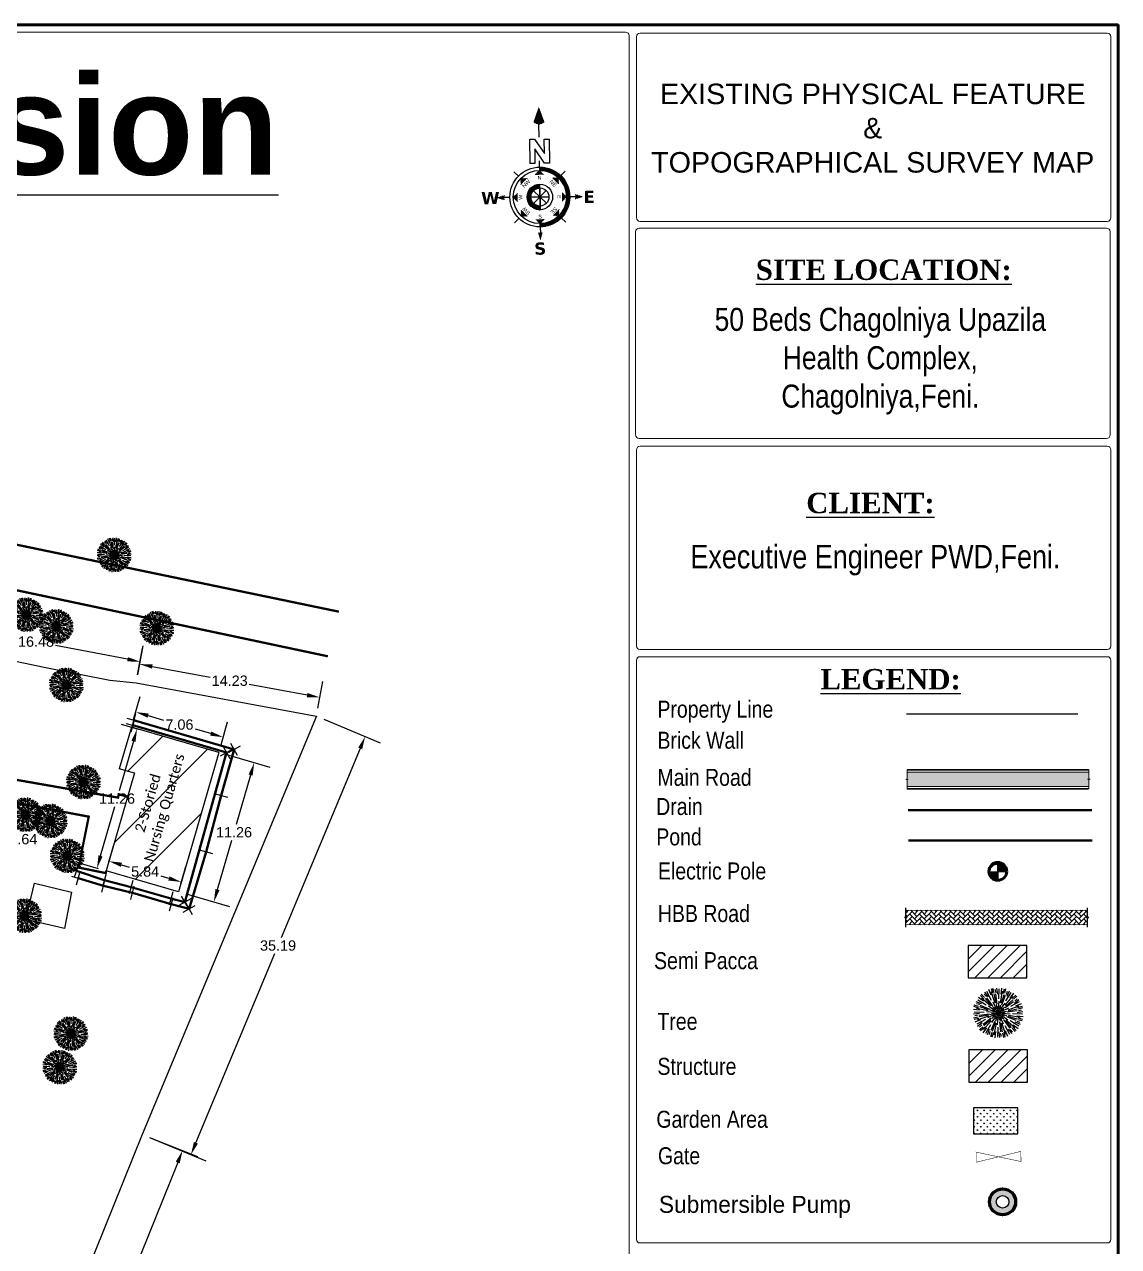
# Model space of a CAD drawing. Header units: metres. Extents: x 347471 to 695982, y 2547992 to 5097170.
# Drawn here: x 347623.6 to 347708.5, y 2548558.5 to 2548653.4 of the extents above; entities that cross this region are included whole.
import ezdxf
from ezdxf.enums import TextEntityAlignment as Align

# ---------------------------------------------------------------- set-up
doc = ezdxf.new("R2010")
doc.units = ezdxf.units.M
doc.header["$PDMODE"] = 1
doc.header["$PDSIZE"] = -1
doc.linetypes.add('ACAD_ISO02W100', pattern=[15, 12, -3])
for name, color, linetype in [('Building', 1, 'Continuous'), ('Dim', 1, 'Continuous'), ('Drain', 5, 'Continuous'), ('Electric Pole', 1, 'Continuous'), ('Gate', 1, 'Continuous'), ('H.B.B Road', 23, 'Continuous'), ('Light Post', 130, 'Continuous'), ('pucca building', 140, 'Continuous'), ('Sub_Mersible_Pump', 7, 'Continuous'), ('text', 7, 'Continuous'), ('text 2', 7, 'Continuous'), ('TOILET1', 1, 'Continuous'), ('V-NODE-TREE', 62, 'Continuous')]:
    doc.layers.add(name, color=color, linetype=linetype)
doc.layers.add('Frame', color=7, linetype='Continuous', lineweight=30, true_color=0xff6d34)
for name, color, linetype, lineweight in [('Manhole', 160, 'Continuous', 15), ('Paved Road', 201, 'Continuous', 18), ('Property Line', 1, 'Continuous', 30), ('Proposed Land', 5, 'Continuous', 25)]:
    doc.layers.add(name, color=color, linetype=linetype, lineweight=lineweight)
doc.styles.add('Romans', font='arial.ttf')
doc.styles.add('SFTR_Arial', font='arial.ttf')
doc.styles.add('STD', font='times.ttf')
doc.styles.add('STYLE3', font='romant.shx')
doc.dimstyles.new('ISO-25', dxfattribs={"dimtxt": 2.5, "dimasz": 2.5, "dimexe": 1.25, "dimexo": 0.625, "dimtad": 1, "dimtxsty": 'Standard', "dimcen": 2.5, "dimadec": 0, "dimazin": 0, "dimtfac": 1, "dimtmove": 0, "dimatfit": 3, "dimfxl": 1, "dimarcsym": 0})
pattern_1 = [(360, (8602.88, -8047.555), (1e-12, 22.71317), [])]

# ---------------------------------------------------------------- blocks, each defined once
blk = doc.blocks.new('Cross')
at = {"color": 0, "linetype": 'Continuous', "flags": 128}
for points in [[(0.54, 0), (-0.533, 0)], [(0, 0.534), (0, -0.534)]]:
    blk.add_lwpolyline(points, dxfattribs=at)
blk = doc.blocks.new('Tree 6')
at = {"color": 0, "linetype": 'ByBlock', "lineweight": -2}
for p, q in [((-0.0185, 0.0919), (-0.0252, 0.1215)), ((-0.0101, 0.0987), (-0.0112, 0.1234)), ((-0.0029, 0.1021), (-0.0044, 0.1244)), ((0.014, 0.0924), (0.0149, 0.121)), ((-0.0828, 0.0566), (-0.0977, 0.0637)), ((-0.073, 0.0583), (-0.0974, 0.0734)), ((-0.0518, 0.0476), (-0.0886, 0.0801)), ((-0.0619, 0.0703), (-0.0826, 0.0926)), ((-0.0581, 0.0804), (-0.0714, 0.1013)), ((-0.0316, 0.0407), (-0.0686, 0.0861)), ((-0.0535, 0.0869), (-0.066, 0.1055)), ((-0.0434, 0.0904), (-0.0528, 0.104)), ((-0.0263, 0.0426), (-0.0506, 0.0819)), ((-0.0341, 0.087), (-0.0476, 0.1123)), ((-0.02, 0.0391), (-0.0429, 0.0841)), ((-0.0211, 0.0671), (-0.0367, 0.1137)), ((-0.007, 0.051), (-0.0164, 0.1089)), ((-0.0015, 0.05), (-0.0029, 0.0962)), ((0.0023, 0.0439), (0.0049, 0.0943)), ((0.0076, 0.1), (0.0063, 0.1165)), ((0.0153, 0.0686), (0.0251, 0.1168)), ((0.0194, 0.0477), (0.0402, 0.1025)), ((0.0237, 0.0441), (0.0456, 0.0848)), ((0.0239, 0.0369), (0.0513, 0.0792)), ((0.0299, 0.0888), (0.0389, 0.1178)), ((0.0405, 0.0905), (0.052, 0.1125)), ((0.0407, 0.0316), (0.0861, 0.0686)), ((0.0476, 0.0518), (0.0801, 0.0886)), ((0.0485, 0.0898), (0.0584, 0.1099)), ((0.0566, 0.0828), (0.0637, 0.0977)), ((0.0583, 0.073), (0.0734, 0.0974)), ((0.0703, 0.0619), (0.0926, 0.0826)), ((0.0804, 0.0581), (0.1013, 0.0714)), ((0.0869, 0.0535), (0.1055, 0.066)), ((-0.0924, 0.014), (-0.121, 0.0149)), ((-0.0888, 0.0299), (-0.1178, 0.0389)), ((-0.0686, 0.0153), (-0.1168, 0.0251)), ((-0.1, 0.0076), (-0.1165, 0.0063)), ((-0.0905, 0.0405), (-0.1125, 0.052)), ((-0.0898, 0.0485), (-0.1099, 0.0584)), ((-0.0477, 0.0194), (-0.1025, 0.0402)), ((-0.0439, 0.0023), (-0.0943, 0.0049)), ((-0.0441, 0.0237), (-0.0848, 0.0456)), ((-0.0369, 0.0239), (-0.0792, 0.0513)), ((-0.0193, 0.0055), (-0.0566, 0.0154)), ((0, 0), (-0.0423, -0.0013)), ((-0.014, 0.0144), (-0.0413, 0.0417)), ((0, 0), (-0.0372, 0.02)), ((0, 0), (-0.036, -0.0222)), ((0, 0), (-0.0338, 0.0017)), ((0, 0), (-0.0302, -0.0154)), ((0, 0), (-0.0284, 0.0184)), ((0, 0), (-0.0222, 0.036)), ((0, 0), (-0.02, -0.0372)), ((0, 0), (-0.0184, -0.0284)), ((0, 0), (-0.0154, 0.0302)), ((-0.0049, 0.0195), (-0.0149, 0.0567)), ((0, 0), (-0.0017, -0.0338)), ((0, 0), (-0.0013, 0.0423)), ((0, 0), (0.02, 0.0372)), ((0, 0), (0.0017, 0.0338)), ((0, 0), (0.0184, 0.0284)), ((0, 0), (0.036, 0.0222)), ((0, 0), (0.0302, 0.0154)), ((0, 0), (0.0423, 0.0013)), ((0, 0), (0.0154, -0.0302)), ((0, 0), (0.0013, -0.0423)), ((0, 0), (0.0338, -0.0017)), ((0, 0), (0.0372, -0.02)), ((0, 0), (0.0284, -0.0184)), ((0, 0), (0.0222, -0.036)), ((0.0055, 0.0193), (0.0154, 0.0566)), ((0.0144, 0.014), (0.0417, 0.0413)), ((0.0195, 0.0049), (0.0567, 0.0149)), ((0.0391, 0.02), (0.0841, 0.0429)), ((0.0426, 0.0263), (0.0819, 0.0506)), ((0.05, 0.0015), (0.0962, 0.0029)), ((0.051, 0.007), (0.1089, 0.0164)), ((0.0671, 0.0211), (0.1137, 0.0367)), ((0.087, 0.0341), (0.1123, 0.0476)), ((0.0904, 0.0434), (0.104, 0.0528)), ((0.0919, 0.0185), (0.1215, 0.0252)), ((0.0987, 0.0101), (0.1234, 0.0112)), ((0.1021, 0.0029), (0.1244, 0.0044)), ((-0.1021, -0.0029), (-0.1244, -0.0044)), ((-0.0987, -0.0101), (-0.1234, -0.0112)), ((-0.0919, -0.0185), (-0.1215, -0.0252)), ((-0.0671, -0.0211), (-0.1137, -0.0367)), ((-0.087, -0.0341), (-0.1123, -0.0476)), ((-0.051, -0.007), (-0.1089, -0.0164)), ((-0.0869, -0.0535), (-0.1055, -0.066)), ((-0.0904, -0.0434), (-0.104, -0.0528)), ((-0.0804, -0.0581), (-0.1013, -0.0714)), ((-0.05, -0.0015), (-0.0962, -0.0029)), ((-0.0407, -0.0316), (-0.0861, -0.0686)), ((-0.0391, -0.02), (-0.0841, -0.0429)), ((-0.0426, -0.0263), (-0.0819, -0.0506)), ((-0.0476, -0.0518), (-0.0801, -0.0886)), ((-0.0195, -0.0049), (-0.0567, -0.0149)), ((-0.0239, -0.0369), (-0.0513, -0.0792)), ((-0.0237, -0.0441), (-0.0456, -0.0848)), ((-0.0144, -0.014), (-0.0417, -0.0413)), ((-0.0194, -0.0477), (-0.0402, -0.1025)), ((-0.0055, -0.0193), (-0.0154, -0.0566)), ((-0.0023, -0.0439), (-0.0049, -0.0943)), ((0.0015, -0.05), (0.0029, -0.0962)), ((0.0049, -0.0195), (0.0149, -0.0567)), ((0.007, -0.051), (0.0164, -0.1089)), ((0.014, -0.0144), (0.0413, -0.0417)), ((0.0193, -0.0055), (0.0566, -0.0154)), ((0.02, -0.0391), (0.0429, -0.0841)), ((0.0263, -0.0426), (0.0506, -0.0819)), ((0.0316, -0.0407), (0.0686, -0.0861)), ((0.0369, -0.0239), (0.0792, -0.0513)), ((0.0439, -0.0023), (0.0943, -0.0049)), ((0.0441, -0.0237), (0.0848, -0.0456)), ((0.0477, -0.0194), (0.1025, -0.0402)), ((0.0518, -0.0476), (0.0886, -0.0801)), ((0.0686, -0.0153), (0.1168, -0.0251)), ((0.073, -0.0583), (0.0974, -0.0734)), ((0.0828, -0.0566), (0.0977, -0.0637)), ((0.0888, -0.0299), (0.1178, -0.0389)), ((0.0898, -0.0485), (0.1099, -0.0584)), ((0.0905, -0.0405), (0.1125, -0.052)), ((0.0924, -0.014), (0.121, -0.0149)), ((0.1, -0.0076), (0.1165, -0.0063)), ((-0.0703, -0.0619), (-0.0926, -0.0826)), ((-0.0583, -0.073), (-0.0734, -0.0974)), ((-0.0566, -0.0828), (-0.0637, -0.0977)), ((-0.0485, -0.0898), (-0.0584, -0.1099)), ((-0.0405, -0.0905), (-0.052, -0.1125)), ((-0.0299, -0.0888), (-0.0389, -0.1178)), ((-0.0153, -0.0686), (-0.0251, -0.1168)), ((-0.014, -0.0924), (-0.0149, -0.121)), ((-0.0076, -0.1), (-0.0063, -0.1165)), ((0.0029, -0.1021), (0.0044, -0.1244)), ((0.0101, -0.0987), (0.0112, -0.1234)), ((0.0185, -0.0919), (0.0252, -0.1215)), ((0.0211, -0.0671), (0.0367, -0.1137)), ((0.0341, -0.087), (0.0476, -0.1123)), ((0.0434, -0.0904), (0.0528, -0.104)), ((0.0535, -0.0869), (0.066, -0.1055)), ((0.0581, -0.0804), (0.0714, -0.1013)), ((0.0619, -0.0703), (0.0826, -0.0926))]:
    blk.add_line(p, q, dxfattribs=at)
blk = doc.blocks.new('dvdv')
h = blk.add_hatch()
h.set_pattern_fill('_USER', color=1, scale=22.713165, style=0, pattern_type=0)
h.set_pattern_definition([(360, (8602.88, -7693.992), (1e-12, 22.71317), [])])
h.paths.add_polyline_path([(8603, -4855), (8414, -5385), (8603, -5461), (8792, -5385)])
h = blk.add_hatch()
h.set_pattern_fill('_USER', color=256, scale=22.713165, angle=135, style=0, pattern_type=0)
h.set_pattern_definition([(135, (8602.88, -8047.555), (-16.06063, -16.06063), [])])
h.paths.add_polyline_path([(8148, -7378), (7934, -7378), (7934, -7593)])
h = blk.add_hatch(color=256)
h.paths.add_polyline_path([(8603, -8994), (8603, -9110, 1), (8603, -6985), (8603, -7101, -1)])
h.paths.add_polyline_path([(8603, -7726), (8603, -7593, 1), (8603, -8502), (8603, -8369, -1)])
h = blk.add_hatch()
h.set_pattern_fill('_USER', color=256, scale=22.713165, angle=90, style=0, pattern_type=0)
h.set_pattern_definition([(90, (8602.88, -8047.555), (-22.71317, 1e-12), [])])
h.paths.add_polyline_path([(8754, -7253), (8603, -7101), (8451, -7253)])
h = blk.add_hatch()
h.set_pattern_fill('_USER', color=256, scale=22.713165, style=0, pattern_type=0)
h.set_pattern_definition(pattern_1)
h.paths.add_polyline_path([(9666, -8048, 0.414214), (8603, -6985), (8603, -7101, -0.414214), (9549, -8048, -0.414214), (8603, -8994), (8603, -9110, 0.414214)])
h = blk.add_hatch()
h.set_pattern_fill('_USER', color=256, scale=22.713165, angle=45, style=0, pattern_type=0)
h.set_pattern_definition([(45, (8602.88, -8047.555), (-16.06063, 16.06063), [])])
h.paths.add_polyline_path([(9272, -7593), (9272, -7378), (9058, -7378)])
h = blk.add_hatch()
h.set_pattern_fill('_USER', color=256, scale=22.713165, style=0, pattern_type=0)
h.set_pattern_definition(pattern_1)
h.paths.add_polyline_path([(8603, -7726), (8603, -7593, 0.414214), (8149, -8048, 0.414214), (8603, -8502), (8603, -8369, -0.414214), (8282, -8048, -0.414214)])
h = blk.add_hatch()
h.set_pattern_fill('_USER', color=256, scale=22.713165, style=0, pattern_type=0)
h.set_pattern_definition([(180, (8602.88, -8047.555), (1e-12, 22.71317), [])])
h.paths.add_polyline_path([(7354, -8123), (7316, -8048), (7354, -7972), (7089, -8048)])
h = blk.add_hatch()
h.set_pattern_fill('_USER', color=256, scale=22.713165, angle=180, style=0, pattern_type=0)
h.set_pattern_definition([(180, (8602.88, -8047.555), (-1e-12, -22.71317), [])])
h.paths.add_polyline_path([(7808, -7896), (7656, -8048), (7808, -8199)])
h = blk.add_hatch()
h.set_pattern_fill('_USER', color=256, scale=22.713165, style=0, pattern_type=0)
h.set_pattern_definition(pattern_1)
h.paths.add_polyline_path([(9398, -7896), (9398, -8199), (9549, -8048)])
h = blk.add_hatch()
h.set_pattern_fill('_USER', color=256, scale=22.713165, style=0, pattern_type=0)
h.set_pattern_definition(pattern_1)
h.paths.add_polyline_path([(10117, -8048), (9852, -7972), (9890, -8048), (9852, -8123)])
h = blk.add_hatch()
h.set_pattern_fill('_USER', color=256, scale=22.713165, angle=-135, style=0, pattern_type=0)
h.set_pattern_definition([(225, (8602.88, -8047.555), (16.06063, -16.06063), [])])
h.paths.add_polyline_path([(7934, -8503), (7934, -8717), (8148, -8717)])
h = blk.add_hatch()
h.set_pattern_fill('_USER', color=256, scale=22.713165, angle=-45, style=0, pattern_type=0)
h.set_pattern_definition([(315, (8602.88, -8047.555), (16.06063, 16.06063), [])])
h.paths.add_polyline_path([(9058, -8717), (9272, -8717), (9272, -8503)])
h = blk.add_hatch()
h.set_pattern_fill('_USER', color=256, scale=22.713165, angle=-90, style=0, pattern_type=0)
h.set_pattern_definition([(270, (8602.88, -8047.555), (22.71317, -1e-12), [])])
h.paths.add_polyline_path([(8451, -8843), (8603, -8994), (8754, -8843)])
h = blk.add_hatch()
h.set_pattern_fill('_USER', color=256, scale=22.713165, style=0, pattern_type=0)
h.set_pattern_definition(pattern_1)
h.paths.add_polyline_path([(8679, -9297), (8603, -9335), (8527, -9297), (8603, -9562)])
at = {"color": 1}
for p, q in [((8603, -5925), (8603, -5461)), ((8267, -5991), (8439, -5991)), ((8267, -6849), (8267, -5991)), ((8439, -5991), (8782, -6506)), ((8782, -5991), (8954, -5991)), ((8782, -6506), (8782, -5991)), ((8954, -5991), (8954, -6849)), ((8439, -6334), (8439, -6849)), ((8782, -6849), (8439, -6334)), ((8439, -6849), (8267, -6849)), ((8954, -6849), (8782, -6849))]:
    blk.add_line(p, q, dxfattribs=at)
for p, q in [((8603, -6985), (8603, -6760)), ((7851, -7296), (7693, -7137)), ((8603, -6985), (8603, -7101)), ((9354, -7296), (9513, -7137)), ((8376, -8275), (8830, -7820)), ((8830, -8275), (8376, -7820)), ((8830, -7820), (8376, -8275)), ((8376, -7820), (8830, -8275)), ((8603, -7726), (8603, -7593)), ((8603, -8369), (8603, -7726)), ((8603, -7726), (8603, -8369)), ((7540, -8048), (7316, -8048)), ((8282, -8048), (8924, -8048)), ((8924, -8048), (8282, -8048)), ((9666, -8048), (9890, -8048)), ((8603, -8369), (8603, -8502)), ((7851, -8799), (7693, -8958)), ((8603, -9110), (8603, -8994)), ((8603, -9110), (8603, -9335)), ((9354, -8799), (9513, -8958))]:
    blk.add_line(p, q)
for radius in [1063, 946, 454, 321]:
    blk.add_circle((8603, -8048), radius)
for points in [[(8603, -4855), (8414, -5385), (8603, -5461)], [(8603, -5461), (8792, -5385), (8603, -4855)]]:
    blk.add_solid(points, dxfattribs=at)
for points in [[(7934, -7378), (8148, -7378), (7934, -7593)], [(8603, -7101), (8754, -7253), (8451, -7253)], [(9272, -7378), (9272, -7593), (9058, -7378)], [(7089, -8048), (7354, -7972), (7316, -8048)], [(7354, -8123), (7316, -8048), (7089, -8048)], [(7656, -8048), (7808, -7896), (7808, -8199)], [(9549, -8048), (9398, -8199), (9398, -7896)], [(9852, -7972), (9890, -8048), (10117, -8048)], [(10117, -8048), (9852, -8123), (9890, -8048)], [(7934, -8717), (7934, -8503), (8148, -8717)], [(9272, -8717), (9058, -8717), (9272, -8503)], [(8603, -8994), (8451, -8843), (8754, -8843)], [(8603, -9562), (8527, -9297), (8603, -9335)], [(8679, -9297), (8603, -9335), (8603, -9562)]]:
    blk.add_solid(points)
at = {"style": 'Romans'}
for s, p in [('N', (8603, -7434)), ('S', (8602, -8817))]:
    blk.add_text(s, height=136, dxfattribs=at).set_placement(p, align=Align.CENTER)
for s, height, rotation, p in [('NW', 136.3, 45, (8169, -7614)), ('NE', 136.3, 315, (9036, -7615)), ('W', 136, 90, (7982, -8048)), ('E', 136, 270, (9222, -8053)), ('SW', 136.3, 135, (8158, -8493)), ('SE', 136.3, 225, (9046, -8491))]:
    blk.add_text(s, height=height, rotation=rotation, dxfattribs=at).set_placement(p, align=Align.CENTER)
at = {"layer": 'Manhole', "color": 1, "char_height": 432, "attachment_point": 5}
for s, insert in [('{\\fVerdana|b1|i0|c0|p34;W}', (6843, -8065)), ('{\\fVerdana|b1|i0|c0|p34;E}', (10355, -8065)), ('{\\fVerdana|b1|i0|c0|p34;S}', (8592, -9886))]:
    blk.add_mtext(s, dxfattribs=dict(at, insert=insert))
blk = doc.blocks.new('Benchmark')
at = {"linetype": 'Continuous'}
for points in [[(0, 0), (0, 1.8), (0.9, 1.55), (1.55, 0.9), (1.8, 0)], [(0, 0), (0, -1.8), (-0.9, -1.55), (-1.55, -0.9), (-1.8, 0)]]:
    blk.add_hatch(color=0, dxfattribs=at).paths.add_polyline_path(points)
at = {"color": 0, "linetype": 'Continuous', "flags": 128}
for points in [[(-1.8, 0), (-1.55, 0.9), (-0.9, 1.55), (0, 1.8), (0.9, 1.55), (1.55, 0.9), (1.8, 0), (1.55, -0.9), (0.9, -1.55), (0, -1.8), (-0.9, -1.55), (-1.55, -0.9)], [(0, 0), (0, -1.8), (-0.9, -1.55), (-1.55, -0.9), (-1.8, 0)], [(0, 0), (0, 1.8), (0.9, 1.55), (1.55, 0.9), (1.8, 0)]]:
    blk.add_lwpolyline(points, close=True, dxfattribs=at)
blk = doc.blocks.new('le')
at = {"layer": 'Paved Road', "lineweight": 25, "true_color": 0x136734}
h = blk.add_hatch(dxfattribs=at)
h.set_pattern_fill('GRASS', color=116, scale=0.326482)
h.set_pattern_definition([(90, (132601.01414, 414289.33542), (-0.230857628164, 0.230857628164), [0.0612153729, -0.40049988375]), (45, (132601.01414, 414289.33542), (-0.230857628225, 0.230857628225), [0.0612153729, -0.26526661591]), (135, (132601.01414, 414289.33542), (-0.230857628225, -0.230857628225), [0.0612153729, -0.26526661591])])
h.paths.add_polyline_path([(348284.559, 2548547.252), (348281.444, 2548547.252), (348281.444, 2548545.44), (348284.559, 2548545.439)])
at = {"layer": 'pucca building', "lineweight": 30}
h = blk.add_hatch(dxfattribs=at)
h.set_pattern_fill('ANSI31', color=256, scale=5.060471)
h.set_pattern_definition([(45, (132601.01414, 414290.1093), (-0.44728665469, 0.44728665469), [])])
h.paths.add_polyline_path([(348285.239, 2548549.052), (348285.239, 2548551.32), (348281.123, 2548551.32), (348281.123, 2548549.052)])
at = {"layer": 'Sub_Mersible_Pump', "lineweight": 90, "true_color": 0x7aafdf}
h = blk.add_hatch(color=143, dxfattribs=at)
h.paths.add_polyline_path([(348284.401, 2548540.677, 1), (348282.584, 2548540.677, 1)])
h.paths.add_polyline_path([(348283.933, 2548540.677, 1), (348283.052, 2548540.677, 1)], flags=16)
at = {"layer": 'text', "lineweight": 25}
h = blk.add_hatch(dxfattribs=at)
h.set_pattern_fill('AR-CONC', color=1, scale=0.059833)
h.set_pattern_definition([(50, (283039.4125, 1801078.8466), (0.42915567056, -0.03754625619), [0.04487447662, -0.49361924278]), (355, (283039.4125, 1801078.8466), (-0.08301857968, 0.45005637753), [0.0358995813, -0.39489539422]), (100.45144446, (283039.44827, 1801078.8435), (0.34613708953, 0.4125101167), [0.03813743674, -0.41951180413]), (46.1842, (283039.4125, 1801078.9663), (0.63855861516, -0.09903454794), [0.0673117149, -0.74042886417]), (96.63563549, (283039.4657, 1801078.958), (0.559232875, 0.5828408316), [0.0572061874, -0.6292680604]), (351.18416399, (283039.4125, 1801078.9663), (0.55923287463, 0.5828408313), [0.05384937194, -0.59234309193]), (21, (283039.47234, 1801078.93636), (0.3571452207, -0.24089749326), [0.04487447662, -0.49361924278]), (326, (283039.47234, 1801078.93636), (0.14558197564, 0.4338763832), [0.0358995813, -0.39489539422]), (71.45144474, (283039.5021, 1801078.9163), (0.50272719196, 0.192978889), [0.03813743554, -0.41951180413]), (37.5, (283039.4125, 1801078.84661), (0.007275561908, 0.199179166126), [0, -0.390108783384, 0, -0.40087865777, 0, -0.39639121011]), (7.5, (283039.4125, 1801078.8466), (0.15740143742, 0.235986921894), [0, -0.228560667566, 0, -0.38113388806, 0, -0.15107740461]), (327.5, (283039.27908, 1801078.84661), (0.31940003239, -0.01349517419), [0, -0.14958158872, 0, -0.46669455681, 0, -0.619267777304]), (317.5, (283039.21925, 1801078.8466), (0.34893565492, 0.05989544918), [0, -0.19445606534, 0, -0.30993305183, 0, -0.43976987084])])
h.paths.add_polyline_path([(348276.806, 2548570.764), (348276.806, 2548570.255), (348276.889, 2548570.256), (348276.806, 2548570.223), (348276.806, 2548569.76), (348289.525, 2548569.76), (348289.525, 2548570.262), (348289.431, 2548570.262), (348289.525, 2548570.293), (348289.525, 2548570.764)])
h = blk.add_hatch(dxfattribs=at)
h.set_pattern_fill('AR-HBONE', color=6, scale=0.059833)
h.set_pattern_definition([(45, (283039.24783, 1801077.5663), (0, 0.33846449832), [0.71799162586, -0.23933054195]), (135, (283039.41707, 1801077.73553), (3e-17, 0.33846449832), [0.71799162586, -0.23933054195])])
h.paths.add_polyline_path([(348289.438, 2548560.084), (348289.438, 2548560.587), (348289.345, 2548560.586), (348289.438, 2548560.617), (348289.438, 2548561.089), (348276.719, 2548561.089), (348276.719, 2548560.58), (348276.803, 2548560.58), (348276.719, 2548560.547), (348276.719, 2548560.084)])
at = {"layer": 'text', "lineweight": 30, "true_color": 0xf26722}
h = blk.add_hatch(dxfattribs=at)
h.set_pattern_fill('ANSI31', color=30, scale=5.060471)
h.set_pattern_definition([(45, (132600.9726, 414297.41865), (-0.44728665469, 0.44728665469), [])])
h.paths.add_polyline_path([(348285.198, 2548556.362), (348285.198, 2548558.63), (348281.082, 2548558.63), (348281.082, 2548556.362)])
for points in [[(348291.604, 2548623.118), (348291.604, 2548472.277), (348077.433, 2548472.277), (348077.433, 2548623.118)], [(348291.577, 2548623.09), (348291.577, 2548472.305), (348077.461, 2548472.305), (348077.461, 2548623.09)]]:
    blk.add_lwpolyline(points, close=True)
at = {"layer": 'Frame', "color": 7, "linetype": 'Continuous', "lineweight": 60}
blk.add_lwpolyline([(348291.577, 2548623.09), (348291.577, 2548472.305), (348077.461, 2548472.305), (348077.461, 2548623.09)], close=True, dxfattribs=at)
at = {"layer": 'Frame', "color": 7, "lineweight": 15}
blk.add_lwpolyline([(348257.356, 2548473.065, -0.414214), (348257.102, 2548472.811), (348078.221, 2548472.811, -0.414214), (348077.967, 2548473.065), (348077.967, 2548622.33, -0.414214), (348078.221, 2548622.584), (348257.102, 2548622.584, -0.414214), (348257.356, 2548622.33), (348257.356, 2548473.065)], format="xyb", dxfattribs=at)
for points in [[(348291.07, 2548609.585), (348291.07, 2548622.259, 0.414214), (348290.817, 2548622.513), (348258.116, 2548622.513, 0.414214), (348257.862, 2548622.259), (348257.862, 2548609.585, 0.414214), (348258.116, 2548609.331), (348290.817, 2548609.331, 0.414214)], [(348290.763, 2548594.131), (348258.062, 2548594.131, -0.414214), (348257.809, 2548594.385), (348257.809, 2548608.605, -0.414214), (348258.062, 2548608.858), (348290.763, 2548608.858, -0.414214), (348291.017, 2548608.605), (348291.017, 2548594.385, -0.414214)], [(348290.817, 2548579.345), (348258.116, 2548579.345, -0.414214), (348257.862, 2548579.599), (348257.862, 2548593.337, -0.414214), (348258.116, 2548593.591), (348290.817, 2548593.591, -0.414214), (348291.07, 2548593.337), (348291.07, 2548579.599, -0.414214)], [(348290.817, 2548537.798), (348258.116, 2548537.798, -0.414214), (348257.862, 2548538.052), (348257.862, 2548578.593, -0.414214), (348258.116, 2548578.847), (348290.817, 2548578.847, -0.414214), (348291.07, 2548578.593), (348291.07, 2548538.052, -0.414214)]]:
    blk.add_lwpolyline(points, format="xyb", close=True, dxfattribs=at)
at = {"layer": 'Gate', "color": 2, "lineweight": 30, "extrusion": (-0.013309, -0.003463, 0.999905), "const_width": 0.0327, "elevation": -13460.646}
blk.add_lwpolyline([(348253.935, 2548512.165), (348253.924, 2548512.876), (348250.801, 2548512.116), (348250.79, 2548512.827)], close=True, dxfattribs=at)
at = {"layer": 'H.B.B Road', "color": 217, "true_color": 0x93278f}
for points in [[(348276.719, 2548559.903), (348276.719, 2548560.547), (348276.803, 2548560.58), (348276.626, 2548560.58), (348276.719, 2548560.611), (348276.719, 2548561.256)], [(348289.438, 2548559.91), (348289.438, 2548560.554), (348289.522, 2548560.587), (348289.345, 2548560.586), (348289.438, 2548560.617), (348289.438, 2548561.263)]]:
    blk.add_lwpolyline(points, dxfattribs=at)
at = {"layer": 'H.B.B Road', "color": 217, "true_color": 0x93278f, "const_width": 0.067}
for points in [[(348276.719, 2548561.089), (348289.438, 2548561.089)], [(348276.719, 2548560.084), (348289.438, 2548560.084)]]:
    blk.add_lwpolyline(points, dxfattribs=at)
at = {"layer": 'Light Post'}
blk.add_circle((348283.493, 2548540.677), 0.441, dxfattribs=at)
at = {"layer": 'Paved Road', "color": 1}
for points in [[(348276.806, 2548569.579), (348276.806, 2548570.223), (348276.889, 2548570.256), (348276.712, 2548570.255), (348276.806, 2548570.286), (348276.806, 2548570.932)], [(348289.525, 2548569.592), (348289.525, 2548570.236), (348289.609, 2548570.269), (348289.431, 2548570.268), (348289.525, 2548570.299), (348289.525, 2548570.945)]]:
    blk.add_lwpolyline(points, dxfattribs=at)
at = {"layer": 'Paved Road', "color": 1, "linetype": 'Continuous', "ltscale": 20, "const_width": 0.112}
for points in [[(348276.806, 2548570.932), (348289.525, 2548570.932)], [(348276.806, 2548569.592), (348289.525, 2548569.592)]]:
    blk.add_lwpolyline(points, dxfattribs=at)
at = {"layer": 'Paved Road', "color": 1, "const_width": 0.067}
for points in [[(348276.806, 2548570.764), (348289.525, 2548570.764)], [(348276.806, 2548569.76), (348289.525, 2548569.76)]]:
    blk.add_lwpolyline(points, dxfattribs=at)
at = {"layer": 'Paved Road', "color": 116, "lineweight": 30, "true_color": 0x136734}
blk.add_lwpolyline([(348284.559, 2548545.439), (348284.559, 2548547.252), (348281.444, 2548547.252), (348281.444, 2548545.44)], close=True, dxfattribs=at)
at = {"layer": 'Property Line', "color": 6, "linetype": 'ACAD_ISO02W100', "flags": 128}
blk.add_lwpolyline([(348276.757, 2548574.845), (348289.605, 2548574.845)], dxfattribs=at)
at = {"layer": 'Proposed Land', "color": 8, "linetype": 'Continuous', "lineweight": 50, "ltscale": 0.1, "flags": 128}
blk.add_lwpolyline([(348276.892, 2548568.1), (348289.74, 2548568.1)], dxfattribs=at)
at = {"layer": 'Proposed Land', "color": 116, "linetype": 'Continuous', "lineweight": 50, "ltscale": 0.1, "true_color": 0x136734, "flags": 128}
blk.add_lwpolyline([(348276.901, 2548565.974), (348289.749, 2548565.974)], dxfattribs=at)
at = {"layer": 'pucca building', "lineweight": 30}
blk.add_lwpolyline([(348285.239, 2548549.052), (348285.239, 2548551.32), (348281.123, 2548551.32), (348281.123, 2548549.052)], close=True, dxfattribs=at)
at = {"layer": 'Sub_Mersible_Pump', "color": 143, "lineweight": 90, "true_color": 0x7aafdf}
blk.add_circle((348283.493, 2548540.677), 0.909, dxfattribs=at)
at = {"layer": 'text', "color": 30, "lineweight": 30, "true_color": 0xf26722}
blk.add_lwpolyline([(348285.198, 2548556.362), (348285.198, 2548558.63), (348281.082, 2548558.63), (348281.082, 2548556.362)], close=True, dxfattribs=at)
at = {"layer": 'text', "linetype": 'Continuous', "lineweight": 60}
blk.add_circle((348283.154, 2548563.816), 0.624, dxfattribs=at)
at = {"layer": 'Electric Pole', "xscale": 0.3142215696538398, "yscale": 0.3142215696538398, "zscale": 0.3142215696538398}
blk.add_blockref('Benchmark', (348283.162, 2548563.776), dxfattribs=at)
at = {"layer": 'Proposed Land', "xscale": 0.001968797684118644, "yscale": 0.001968797684118644, "zscale": 0.001968797684118644, "rotation": 0.7201281701732107}
blk.add_blockref('dvdv', (348233.973, 2548626.666), dxfattribs=at)
at = {"layer": 'V-NODE-TREE', "xscale": 14.15322349430478, "yscale": 14.15322349430478, "zscale": 14.15322349430478, "rotation": 10.23163484014041}
blk.add_blockref('Tree 6', (348283.186, 2548553.904, 5.201), dxfattribs=at)
at = {"layer": 'text'}
blk.add_text('Submersible Pump', height=1.18963, dxfattribs=at).set_placement((348266.155, 2548540.501), align=Align.MIDDLE_CENTER)
at = {"layer": 'text', "color": 1, "insert": (348255.937, 2548618.974), "char_height": 1.42756, "width": 36.92731, "attachment_point": 1}
blk.add_mtext('\\pxqc;{\\fArial|b0|i0|c0|p34;\\H1.0069x;EXISTING PHYSICAL FEATURE \\P& \\PTOPOGRAPHICAL SURVEY MAP\\P\\H0.86622x;\\P\\fTimes New Roman|b1|i0|c0|p18;\\H1.1465x; }', dxfattribs=at)
at = {"layer": 'text', "color": 30, "true_color": 0xf26722, "insert": (348266.218, 2548606.656), "char_height": 1.42756, "width": 17.76023, "attachment_point": 1}
blk.add_mtext('{\\fTimes New Roman|b1|i0|c0|p18;\\L\\C32;\\c2648525;SITE LOCATION:}', dxfattribs=at)
at = {"layer": 'text', "color": 3, "insert": (348262.892, 2548603.273), "char_height": 1.73433, "width": 24.08603, "attachment_point": 1, "style": 'STYLE3'}
blk.add_mtext('\\pxqc;{\\fArial Narrow|b0|i0|c0|p34;\\H0.92919x;\\C219;\\c6627684;50 Beds Chagolniya Upazila \\PHealth Complex,\\PChagolniya,Feni.}', dxfattribs=at)
at = {"layer": 'text', "attachment_point": 1}
for s, width, gutter_width, heights, insert, char_height in [('\\pxqc;{\\fTimes New Roman|b1|i0|c0|p18;\\L\\C32;\\c2648525;CLIENT:}', 20.6897, 0.559, [0], (348263.897, 2548590.324), 1.42756), ('{\\fTimes New Roman|b1|i0|c0|p18;\\L\\C32;\\c2648525;LEGEND:}', 10.47753, 0.559, [0], (348270.739, 2548577.986), 1.42756), ('{\\fArial Narrow|b0|i0|c0|p34;Property Line}', 8.91412, 0.419, [0], (348259.335, 2548575.769), 1.18963), ('{\\fArial Narrow|b0|i0|c0|p34;Brick Wall}', 6.72397, 0.419, [0], (348259.335, 2548573.592), 1.18963), ('{\\fArial Narrow|b0|i0|c0|p34;Main Road}', 7.79468, 0.419, [0], (348259.336, 2548570.995), 1.18963), ('{\\fArial Narrow|b0|i0|c0|p34;Drain}', 8.38535, 0.419, [0], (348259.248, 2548568.953), 1.18963), ('{\\fArial Narrow|b0|i0|c0|p34;Pond}', 8.38535, 0.419, [0], (348259.257, 2548566.827), 1.18963), ('{\\fArial Narrow|b0|i0|c0|p34;Electric Pole}', 8.55535, 0.419, [0], (348259.373, 2548564.439), 1.18963), ('{\\fArial Narrow|b0|i0|c0|p34;HBB Road }', 7.08514, 0.419, [0], (348259.367, 2548561.46), 1.18963), ('{\\fArial Narrow|b0|i0|c0|p34;Semi Pacca}', 8.20746, 0.419, [0], (348259.098, 2548558.16), 1.18963), ('{\\fArial Narrow|b0|i0|c0|p34;Tree }', 4.08494, 0.419, [0], (348259.335, 2548553.909), 1.18963), ('{\\fArial Narrow|b0|i0|c0|p34;Structure }', 8.40477, 0.419, [0], (348259.335, 2548550.756), 1.18963), ('{\\fArial Narrow|b0|i0|c0|p34;Garden Area}', 8.66805, 0.419, [0], (348259.261, 2548547.053), 1.18963), ('{\\fArial Narrow|b0|i0|c0|p34;Gate}', 3.1045, 0.419, [1.03], (348259.37, 2548544.5, 5.669), 1.18963)]:
    blk.add_mtext_dynamic_manual_height_columns(s, width=width, gutter_width=gutter_width, heights=heights, dxfattribs=dict(at, insert=insert, char_height=char_height))
at = {"layer": 'text', "lineweight": 13, "insert": (348257.685, 2548586.676), "char_height": 1.64699, "width": 33.80986, "attachment_point": 1, "style": 'STD'}
blk.add_mtext('\\pxqc;{\\fArial Narrow|b0|i0|c0|p34;\\C219;\\c6627684;Executive Engineer PWD,Feni. }', dxfattribs=at)
at = {"layer": 'text 2', "color": 1, "insert": (348176.556, 2548619.588), "char_height": 5.24376, "width": 62.61197, "attachment_point": 1}
blk.add_mtext('\\pxqc;{\\fArial|b1|i0|c0|p34;\\H1.33333x;\\L\\C143;\\c14659450;Dimension }', dxfattribs=at)
blk = doc.blocks.new('*D21')
at = {"layer": 'Defpoints', "color": 0, "transparency": 16777216}
for p in [(347616.095, 2548605.355), (347632.593, 2548603.882), (347632.277, 2548602.241)]:
    blk.add_point(p, dxfattribs=at)
at = {"layer": 'Dim', "color": 0, "lineweight": -2, "transparency": 16777216}
for p, q in [((347616.213, 2548605.968), (347616.647, 2548608.224)), ((347617.393, 2548606.807), (347622.989, 2548605.731)), ((347631.611, 2548604.071), (347626.015, 2548605.148)), ((347632.395, 2548602.854), (347632.829, 2548605.11))]:
    blk.add_line(p, q, dxfattribs=at)
at = {"layer": 'Dim', "color": 0, "transparency": 16777216}
for points in [[(347617.424, 2548606.971), (347617.361, 2548606.644), (347616.411, 2548606.996)], [(347631.642, 2548604.235), (347631.579, 2548603.908), (347632.593, 2548603.882)]]:
    blk.add_solid(points, dxfattribs=at)
at = {"layer": 'Dim', "color": 0, "transparency": 16777216, "insert": (347624.502, 2548605.439), "char_height": 0.8, "attachment_point": 5, "style": 'SFTR_Arial'}
blk.add_mtext('16.48', dxfattribs=at)
blk = doc.blocks.new('*D22')
at = {"layer": 'Defpoints', "color": 0, "transparency": 16777216}
for p in [(347632.277, 2548602.241), (347646.535, 2548601.11), (347646.265, 2548599.653)]:
    blk.add_point(p, dxfattribs=at)
at = {"layer": 'Dim', "color": 0, "lineweight": -2, "transparency": 16777216}
for p, q in [((347632.391, 2548602.855), (347632.774, 2548604.927)), ((347633.53, 2548603.516), (347638.028, 2548602.684)), ((347646.379, 2548600.267), (347646.762, 2548602.339)), ((347645.551, 2548601.292), (347641.053, 2548602.124))]:
    blk.add_line(p, q, dxfattribs=at)
at = {"layer": 'Dim', "color": 0, "transparency": 16777216}
for points in [[(347633.56, 2548603.68), (347633.5, 2548603.352), (347632.547, 2548603.698)], [(347645.582, 2548601.456), (347645.521, 2548601.128), (347646.535, 2548601.11)]]:
    blk.add_solid(points, dxfattribs=at)
at = {"layer": 'Dim', "color": 0, "transparency": 16777216, "insert": (347639.541, 2548602.404), "char_height": 0.8, "attachment_point": 5, "style": 'SFTR_Arial'}
blk.add_mtext('14.23', dxfattribs=at)
blk = doc.blocks.new('*D23')
at = {"layer": 'Defpoints', "color": 0, "transparency": 16777216}
for p in [(347646.265, 2548599.653), (347632.739, 2548567.169), (347636.53, 2548565.59)]:
    blk.add_point(p, dxfattribs=at)
at = {"layer": 'Dim', "color": 0, "lineweight": -2, "transparency": 16777216}
for p, q in [((347646.842, 2548599.412), (347651.21, 2548597.594)), ((347649.671, 2548597.151), (347643.546, 2548582.441)), ((347636.914, 2548566.513), (347643.039, 2548581.223)), ((347633.316, 2548566.928), (347637.684, 2548565.11))]:
    blk.add_line(p, q, dxfattribs=at)
at = {"layer": 'Dim', "color": 0, "transparency": 16777216}
for points in [[(347649.517, 2548597.215), (347649.825, 2548597.087), (347650.056, 2548598.074)], [(347636.76, 2548566.577), (347637.068, 2548566.449), (347636.53, 2548565.59)]]:
    blk.add_solid(points, dxfattribs=at)
at = {"layer": 'Dim', "color": 0, "transparency": 16777216, "insert": (347643.293, 2548581.832), "char_height": 0.8, "attachment_point": 5, "style": 'SFTR_Arial'}
blk.add_mtext('35.19', dxfattribs=at)
blk = doc.blocks.new('*D24')
at = {"layer": 'Defpoints', "color": 0, "transparency": 16777216}
for p in [(347632.739, 2548567.169), (347624.703, 2548547.177), (347627.839, 2548545.917)]:
    blk.add_point(p, dxfattribs=at)
at = {"layer": 'Dim', "color": 0, "lineweight": -2, "transparency": 16777216}
for p, q in [((347633.319, 2548566.935), (347637.035, 2548565.442)), ((347635.502, 2548564.98), (347632.102, 2548556.521)), ((347628.212, 2548546.845), (347631.612, 2548555.304)), ((347625.283, 2548546.944), (347628.999, 2548545.451))]:
    blk.add_line(p, q, dxfattribs=at)
at = {"layer": 'Dim', "color": 0, "transparency": 16777216}
for points in [[(347635.347, 2548565.042), (347635.656, 2548564.918), (347635.875, 2548565.908)], [(347628.057, 2548546.907), (347628.367, 2548546.783), (347627.839, 2548545.917)]]:
    blk.add_solid(points, dxfattribs=at)
at = {"layer": 'Dim', "color": 0, "transparency": 16777216, "insert": (347631.857, 2548555.912), "char_height": 0.8, "attachment_point": 5, "style": 'SFTR_Arial'}
blk.add_mtext('21.55', dxfattribs=at)
blk = doc.blocks.new('*D114')
at = {"layer": 'Defpoints', "color": 0, "transparency": 16777216}
for p in [(347618.556, 2548589.293), (347621.285, 2548589.648), (347621.16, 2548588.873)]:
    blk.add_point(p, dxfattribs=at)
at = {"layer": 'Dim', "color": 0, "lineweight": -2, "transparency": 16777216}
for p, q in [((347618.655, 2548589.91), (347618.879, 2548591.301)), ((347621.259, 2548589.49), (347621.483, 2548590.882)), ((347619.668, 2548589.908), (347620.297, 2548589.807)), ((347621.285, 2548589.648), (347622.272, 2548589.489))]:
    blk.add_line(p, q, dxfattribs=at)
at = {"layer": 'Dim', "color": 0, "transparency": 16777216}
for points in [[(347619.694, 2548590.072), (347619.641, 2548589.743), (347618.681, 2548590.067)], [(347620.324, 2548589.971), (347620.271, 2548589.642), (347621.285, 2548589.648)]]:
    blk.add_solid(points, dxfattribs=at)
at = {"layer": 'Dim', "color": 0, "transparency": 16777216, "insert": (347623.516, 2548590.097), "char_height": 0.8, "attachment_point": 5, "style": 'SFTR_Arial'}
blk.add_mtext('2.64', dxfattribs=at)
blk = doc.blocks.new('*D117')
at = {"layer": 'Defpoints', "color": 0, "transparency": 16777216}
for p in [(347638.692, 2548596.838), (347635.563, 2548586.016), (347638.312, 2548585.222)]:
    blk.add_point(p, dxfattribs=at)
at = {"layer": 'Dim', "color": 0, "lineweight": -2, "transparency": 16777216}
for p, q in [((347639.292, 2548596.664), (347642.642, 2548595.696)), ((347641.163, 2548595.082), (347640.052, 2548591.241)), ((347638.59, 2548586.182), (347639.701, 2548590.024)), ((347636.164, 2548585.843), (347639.513, 2548584.874))]:
    blk.add_line(p, q, dxfattribs=at)
at = {"layer": 'Dim', "color": 0, "transparency": 16777216}
for points in [[(347641.003, 2548595.128), (347641.323, 2548595.036), (347641.441, 2548596.043)], [(347638.43, 2548586.228), (347638.75, 2548586.136), (347638.312, 2548585.222)]]:
    blk.add_solid(points, dxfattribs=at)
at = {"layer": 'Dim', "color": 0, "transparency": 16777216, "insert": (347639.876, 2548590.632), "char_height": 0.8, "attachment_point": 5, "style": 'SFTR_Arial'}
blk.add_mtext('11.26', dxfattribs=at)
blk = doc.blocks.new('*D118')
at = {"layer": 'Defpoints', "color": 0, "transparency": 16777216}
for p in [(347630.168, 2548588.386), (347629.95, 2548587.629), (347635.563, 2548586.016)]:
    blk.add_point(p, dxfattribs=at)
at = {"layer": 'Dim', "color": 0, "lineweight": -2, "transparency": 16777216}
for p, q in [((347630.123, 2548588.229), (347630.513, 2548589.588)), ((347631.129, 2548588.11), (347631.737, 2548587.936)), ((347634.82, 2548587.05), (347634.212, 2548587.225)), ((347635.736, 2548586.617), (347636.126, 2548587.976))]:
    blk.add_line(p, q, dxfattribs=at)
at = {"layer": 'Dim', "color": 0, "transparency": 16777216}
for points in [[(347631.175, 2548588.271), (347631.083, 2548587.95), (347630.168, 2548588.386)], [(347634.866, 2548587.21), (347634.774, 2548586.89), (347635.781, 2548586.774)]]:
    blk.add_solid(points, dxfattribs=at)
at = {"layer": 'Dim', "color": 0, "transparency": 16777216, "insert": (347632.974, 2548587.58), "char_height": 0.8, "attachment_point": 5, "style": 'SFTR_Arial'}
blk.add_mtext('5.84', dxfattribs=at)
blk = doc.blocks.new('*D119')
at = {"layer": 'Defpoints', "color": 0, "transparency": 16777216}
for p in [(347632.344, 2548598.661), (347633.06, 2548598.455), (347629.95, 2548587.629)]:
    blk.add_point(p, dxfattribs=at)
at = {"layer": 'Dim', "color": 0, "lineweight": -2, "transparency": 16777216}
for p, q in [((347632.459, 2548598.628), (347631.143, 2548599.006)), ((347632.068, 2548597.699), (347630.964, 2548593.856)), ((347629.511, 2548588.795), (347630.615, 2548592.639)), ((347629.349, 2548587.801), (347628.033, 2548588.179))]:
    blk.add_line(p, q, dxfattribs=at)
at = {"layer": 'Dim', "color": 0, "transparency": 16777216}
for points in [[(347631.908, 2548597.745), (347632.229, 2548597.653), (347632.344, 2548598.661)], [(347629.351, 2548588.841), (347629.671, 2548588.749), (347629.235, 2548587.834)]]:
    blk.add_solid(points, dxfattribs=at)
at = {"layer": 'Dim', "color": 0, "transparency": 16777216, "insert": (347630.79, 2548593.247), "char_height": 0.8, "attachment_point": 5, "style": 'SFTR_Arial'}
blk.add_mtext('11.26', dxfattribs=at)
blk = doc.blocks.new('*D120')
at = {"layer": 'Defpoints', "color": 0, "transparency": 16777216}
for p in [(347632.243, 2548599.972), (347631.902, 2548598.788), (347638.692, 2548596.838)]:
    blk.add_point(p, dxfattribs=at)
at = {"layer": 'Dim', "color": 0, "lineweight": -2, "transparency": 16777216}
for p, q in [((347632.075, 2548599.388), (347632.588, 2548601.173)), ((347633.204, 2548599.696), (347634.402, 2548599.352)), ((347638.071, 2548598.298), (347636.873, 2548598.642)), ((347638.864, 2548597.438), (347639.377, 2548599.223))]:
    blk.add_line(p, q, dxfattribs=at)
at = {"layer": 'Dim', "color": 0, "transparency": 16777216}
for points in [[(347633.25, 2548599.856), (347633.158, 2548599.536), (347632.243, 2548599.972)], [(347638.117, 2548598.458), (347638.025, 2548598.138), (347639.032, 2548598.022)]]:
    blk.add_solid(points, dxfattribs=at)
at = {"layer": 'Dim', "color": 0, "transparency": 16777216, "insert": (347635.637, 2548598.997), "char_height": 0.8, "attachment_point": 5, "style": 'SFTR_Arial'}
blk.add_mtext('7.06', dxfattribs=at)

msp = doc.modelspace()

# ---------------------------------------------------------------- hatches: boundary and pattern name
at = {"layer": 'Gate', "true_color": 0x7aafdf}
h = msp.add_hatch(dxfattribs=at)
h.set_pattern_fill('ANSI31', color=143)
h.set_pattern_definition([(45, (-358.141, 2.8265), (-2.2450640303, 2.2450640303), [])])
h.paths.add_polyline_path([(347638.692, 2548596.838), (347631.902, 2548598.788), (347630.967, 2548595.551), (347632.141, 2548595.214), (347629.948, 2548587.629), (347635.563, 2548586.016)])
h.paths.add_polyline_path([(347626.989, 2548573.671), (347629.902, 2548583.754), (347632.592, 2548582.977), (347629.679, 2548572.894)], flags=9)

# ---------------------------------------------------------------- linework, layer by layer
for points in [[(347629.092, 2548596.09), (347629.086, 2548596.091)], [(347624.382, 2548586.689), (347627.268, 2548585.989), (347626.715, 2548583.169), (347623.704, 2548583.866), (347624.382, 2548586.689)]]:
    msp.add_lwpolyline(points)
at = {"layer": 'Building', "flags": 128}
msp.add_lwpolyline([(347632.114, 2548595.222), (347632.114, 2548595.222)], dxfattribs=at)
at = {"layer": 'Paved Road', "color": 1, "linetype": 'Continuous', "ltscale": 20, "const_width": 0.178}
for points in [[(347648.023, 2548607.768), (347588.613, 2548620.126), (347576.595, 2548623.239), (347577.819, 2548627.024), (347579.663, 2548632.713), (347580.631, 2548635.569)], [(347608.441, 2548612.525), (347647.165, 2548604.303)], [(347631.615, 2548593.395), (347630.925, 2548593.591), (347630.865, 2548593.329), (347612.598, 2548596.521)], [(347612.483, 2548594.875), (347628.597, 2548591.849), (347627.801, 2548587.895), (347629.902, 2548587.467), (347629.95, 2548587.629)]]:
    msp.add_lwpolyline(points, dxfattribs=at)
at = {"layer": 'Property Line', "color": 6, "flags": 128}
msp.add_lwpolyline([(347567.669, 2548616.936), (347568.564, 2548616.706), (347595.342, 2548609.428), (347595.647, 2548609.327), (347616.095, 2548605.355), (347625.131, 2548603.462), (347630.238, 2548602.457), (347632.277, 2548602.241), (347646.265, 2548599.653), (347632.739, 2548567.169), (347624.703, 2548547.177), (347614.184, 2548517.238), (347608.145, 2548502.962), (347575.639, 2548512.519), (347562.846, 2548515.914), (347562.441, 2548515.945), (347483.492, 2548538.898)], dxfattribs=at)
at = {"layer": 'Proposed Land', "color": 8, "linetype": 'Continuous', "lineweight": 50, "ltscale": 0.1, "flags": 128}
for points in [[(347627.64, 2548587.632), (347629.802, 2548586.92), (347631.879, 2548586.378), (347634.973, 2548585.499), (347636.044, 2548585.202), (347639.3, 2548596.828), (347632.029, 2548598.942)], [(347632.08, 2548599.331), (347639.881, 2548597.07), (347638.867, 2548593.489), (347637.708, 2548589.109), (347636.391, 2548584.695), (347634.997, 2548585.051), (347631.991, 2548585.941), (347629.742, 2548586.486), (347627.784, 2548587.065)]]:
    msp.add_lwpolyline(points, dxfattribs=at)
at = {"layer": 'pucca building', "lineweight": 30}
for points in [[(347631.902, 2548598.788), (347630.967, 2548595.551)], [(347638.692, 2548596.838), (347631.902, 2548598.788)], [(347638.692, 2548596.838), (347635.563, 2548586.016), (347629.95, 2548587.629)], [(347632.149, 2548595.243), (347629.948, 2548587.629)], [(347632.141, 2548595.214), (347630.967, 2548595.551)]]:
    msp.add_lwpolyline(points, dxfattribs=at)
at = {"layer": 'TOILET1', "flags": 128}
msp.add_lwpolyline([(347626.715, 2548583.169), (347623.704, 2548583.866), (347624.382, 2548586.689), (347627.268, 2548585.989), (347626.712, 2548583.156)], dxfattribs=at)
msp.add_lwpolyline([(347626.715, 2548583.169), (347623.704, 2548583.866), (347624.382, 2548586.689), (347627.268, 2548585.989), (347626.712, 2548583.156)], dxfattribs=at)
msp.add_lwpolyline([(347626.715, 2548583.169), (347623.704, 2548583.866), (347624.382, 2548586.689), (347627.268, 2548585.989), (347626.712, 2548583.156)], dxfattribs=at)

# ---------------------------------------------------------------- block references
at = {"layer": 'Drain'}
for p, rotation in [((347632.029, 2548598.942), 163.7859824930308), ((347632.08, 2548599.331), 343.8343259818872), ((347639.881, 2548597.07), 299.0073458367078), ((347639.3, 2548596.828), 119.0693396958406), ((347638.867, 2548593.489), 254.6826500086691), ((347637.708, 2548589.109), 254.2850814102793), ((347627.64, 2548587.632), 341.7720091847428), ((347627.784, 2548587.065), 163.5265295905204), ((347629.742, 2548586.486), 164.9589487148989), ((347629.802, 2548586.92), 343.5821129919363), ((347631.879, 2548586.378), 344.7622989606022), ((347631.991, 2548585.941), 164.949920764769), ((347634.973, 2548585.499), 344.3187662612389), ((347634.997, 2548585.051), 164.5928768543085), ((347636.044, 2548585.202), 29.42892414952665), ((347636.391, 2548584.695), 209.5312542565525)]:
    msp.add_blockref('Cross', p, dxfattribs=dict(at, rotation=rotation))
at = {"layer": 'Gate', "xscale": 1.109344182909168, "yscale": 1.109344182909168, "zscale": 1.109344182909168}
msp.add_blockref('le', (-38666.721, -278646.846), dxfattribs=at)
at = {"layer": 'V-NODE-TREE', "xscale": 10.81002087808364, "yscale": 10.81002087808364, "zscale": 10.81002087808364, "rotation": 10.23163484014041}
for p in [(347630.573, 2548612.178), (347623.741, 2548607.539), (347626.075, 2548606.625), (347633.885, 2548606.486), (347626.856, 2548602.08), (347628.181, 2548594.539), (347623.676, 2548592.001), (347625.608, 2548591.514), (347626.927, 2548588.805), (347623.617, 2548584.152), (347627.212, 2548574.995), (347626.346, 2548572.387)]:
    msp.add_blockref('Tree 6', p, dxfattribs=at)

# ---------------------------------------------------------------- texts
at = {"insert": (347627.237, 2548573.808), "char_height": 0.8, "attachment_point": 1, "rotation": 73.88634}
msp.add_mtext_dynamic_manual_height_columns('\\pxqc;{\\fCalibri|b0|i0|c0|p34;2-Storied\\PNursing Quarters}', width=40, gutter_width=12.5, heights=[0], dxfattribs=at)

# ---------------------------------------------------------------- dimensions: what is measured, and where the dimension line sits
at = {"layer": 'Dim', "color": 0}
for p1, p2, distance, picture, middle in [((347616.095, 2548605.355), (347632.277, 2548602.241), 1.672, '*D21', (347624.502, 2548605.439)), ((347632.277, 2548602.241), (347646.265, 2548599.653), 1.482, '*D22', (347639.541, 2548602.404)), ((347638.692, 2548596.838), (347631.902, 2548598.788), -1.232, '*D120', (347635.637, 2548598.997)), ((347646.265, 2548599.653), (347632.739, 2548567.169), 4.106, '*D23', (347643.293, 2548581.832)), ((347629.95, 2548587.629), (347633.06, 2548598.455), 0.744, '*D119', (347630.79, 2548593.247)), ((347638.6917, 2548596.8376), (347635.5631, 2548586.0163), 2.8616, '*D117', (347639.8765, 2548590.6322)), ((347618.556, 2548589.293), (347621.16, 2548588.873), 0.784, '*D114', (347623.516, 2548590.097)), ((347635.563, 2548586.016), (347629.95, 2548587.629), -0.789, '*D118', (347632.974, 2548587.58)), ((347632.739, 2548567.169), (347624.703, 2548547.177), 3.38, '*D24', (347631.857, 2548555.912))]:
    dim = msp.add_aligned_dim(p1=p1, p2=p2, distance=distance, dimstyle='ISO-25', override={"dimtxt": 0.8, "dimasz": 1, "dimgap": 0.2, "dimtih": 1, "dimtoh": 1, "dimdsep": 46, "dimtxsty": 'SFTR_Arial', "dimcen": 0, "dimarcsym": 1}, dxfattribs=at)
    dim.commit()
    dim.dimension.update_dxf_attribs({"geometry": picture, "text_midpoint": middle})

doc.saveas('drawing.dxf')
